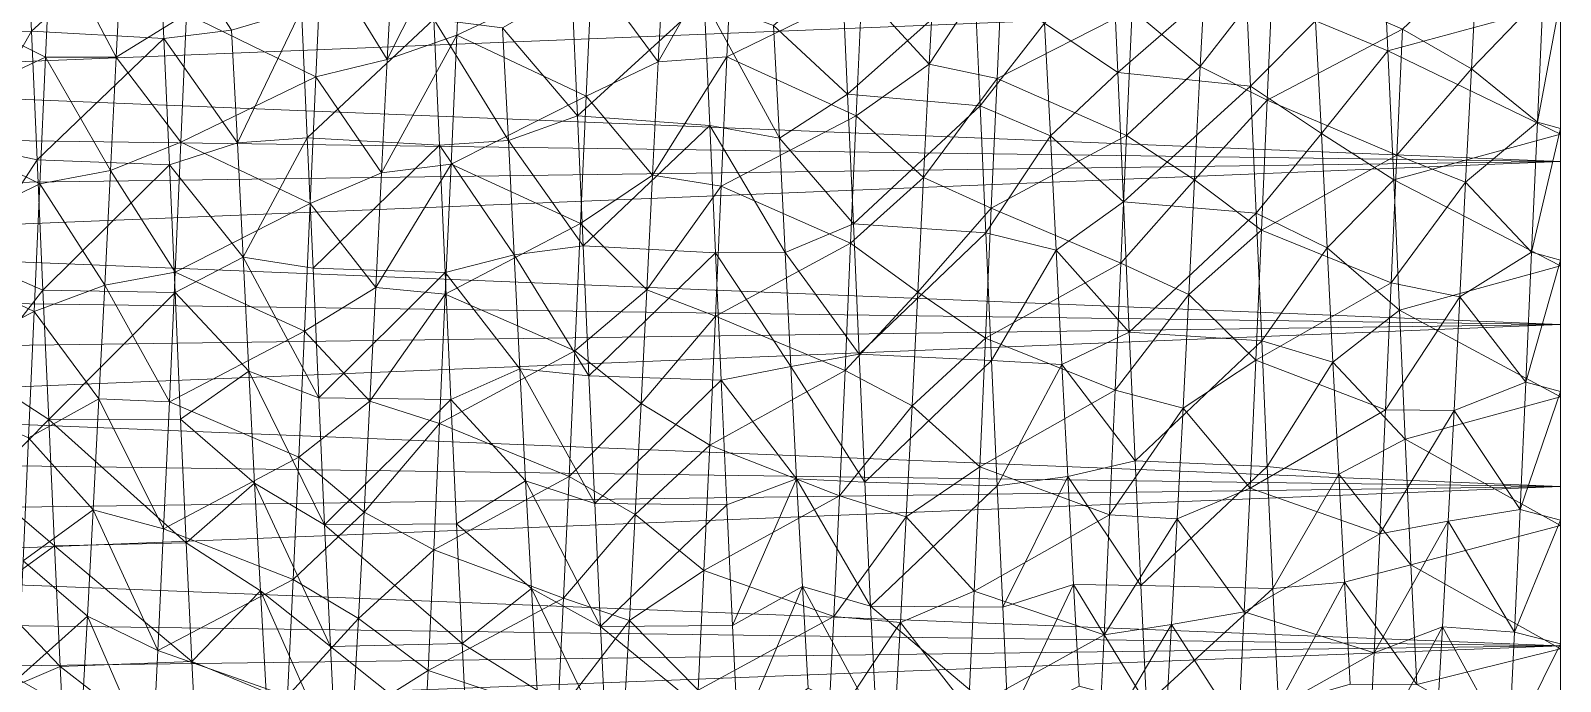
# Model space of a CAD drawing. Header units: millimetres. Extents: x -104 to 115, y -53 to 68.
# Drawn here: x 87.35 to 115.21, y -0.19 to 11.66 of the extents above; entities that cross this region are included whole.
import ezdxf

# ---------------------------------------------------------------- set-up
doc = ezdxf.new("R2010")
doc.units = ezdxf.units.MM

msp = doc.modelspace()

# ---------------------------------------------------------------- linework, layer by layer
at = {"color": 7, "lineweight": 0}
for points in [[(87.37, 11.654, -44.825), (86.08, 11.633, -42.576), (87.265, 13.931, -44.158), (87.37, 11.654, -44.825)], [(87.265, 13.931, -44.158), (89.677, 13.754, -44.222), (87.37, 11.654, -44.825), (87.265, 13.931, -44.158)], [(87.37, 11.654, -44.825), (89.677, 13.754, -44.222), (89.779, 11.518, -44.855), (87.37, 11.654, -44.825)], [(89.677, 13.754, -44.222), (91.014, 11.674, -42.565), (89.779, 11.518, -44.855), (89.677, 13.754, -44.222)], [(95.219, 13.86, -10.662), (93.954, 13.14, -12.735), (93.849, 11.135, -12.153), (95.219, 13.86, -10.662)], [(95.219, 13.86, -10.662), (93.849, 11.135, -12.153), (95.114, 11.58, -10.005), (95.219, 13.86, -10.662)], [(95.114, 11.58, -10.005), (97.57, 12.737, -10.297), (95.219, 13.86, -10.662), (95.114, 11.58, -10.005)], [(85.277, 12.362, -10.193), (87.627, 11.178, -9.922), (87.729, 13.426, -10.512), (85.277, 12.362, -10.193)], [(87.627, 11.178, -9.922), (88.915, 11.177, -12.163), (87.729, 13.426, -10.512), (87.627, 11.178, -9.922)], [(87.729, 13.426, -10.512), (88.915, 11.177, -12.163), (89.019, 13.18, -12.749), (87.729, 13.426, -10.512)], [(100.137, 13.48, -10.53), (98.888, 13.099, -12.72), (98.783, 11.093, -12.144), (100.137, 13.48, -10.53)], [(100.137, 13.48, -10.53), (98.783, 11.093, -12.144), (100.033, 11.186, -9.924), (100.137, 13.48, -10.53)], [(100.033, 11.186, -9.924), (102.49, 12.389, -10.201), (100.137, 13.48, -10.53), (100.033, 11.186, -9.924)], [(112.067, 11.298, -44.901), (110.75, 11.839, -42.522), (111.963, 13.588, -44.28), (112.067, 11.298, -44.901)], [(111.963, 13.588, -44.28), (115.207, 12.143, -44.71), (112.067, 11.298, -44.901), (111.963, 13.588, -44.28)], [(90.196, 11.972, -10.095), (89.019, 13.18, -12.749), (88.915, 11.177, -12.163), (90.196, 11.972, -10.095)], [(92.649, 13.083, -10.401), (93.849, 11.135, -12.153), (93.954, 13.14, -12.735), (92.649, 13.083, -10.401)], [(97.57, 12.737, -10.297), (98.783, 11.093, -12.144), (98.888, 13.099, -12.72), (97.57, 12.737, -10.297)], [(105.056, 13.098, -10.406), (103.822, 13.059, -12.706), (103.717, 11.052, -12.135), (105.056, 13.098, -10.406)], [(105.056, 13.098, -10.406), (103.717, 11.052, -12.135), (104.951, 10.791, -9.852), (105.056, 13.098, -10.406)], [(104.951, 10.791, -9.852), (107.41, 12.04, -10.111), (105.056, 13.098, -10.406), (104.951, 10.791, -9.852)], [(107.149, 10.903, -44.975), (105.816, 11.798, -42.533), (107.044, 13.206, -44.407), (107.149, 10.903, -44.975)], [(107.044, 13.206, -44.407), (109.46, 12.916, -44.496), (107.149, 10.903, -44.975), (107.044, 13.206, -44.407)], [(115.207, 12.23, -54.485), (60.36, 12.961, -54.355), (60.36, 10.019, -54.756), (115.207, 12.23, -54.485)], [(90.196, 11.972, -10.095), (92.547, 10.823, -9.858), (92.649, 13.083, -10.401), (90.196, 11.972, -10.095)], [(92.547, 10.823, -9.858), (93.849, 11.135, -12.153), (92.649, 13.083, -10.401), (92.547, 10.823, -9.858)], [(102.23, 10.506, -45.041), (100.882, 11.757, -42.544), (102.126, 12.822, -44.524), (102.23, 10.506, -45.041)], [(102.126, 12.822, -44.524), (104.54, 12.57, -44.597), (102.23, 10.506, -45.041), (102.126, 12.822, -44.524)], [(102.49, 12.389, -10.201), (103.717, 11.052, -12.135), (103.822, 13.059, -12.706), (102.49, 12.389, -10.201)], [(107.149, 10.903, -44.975), (109.46, 12.916, -44.496), (109.563, 10.651, -45.018), (107.149, 10.903, -44.975)], [(107.41, 12.04, -10.111), (108.651, 11.01, -12.127), (108.756, 13.019, -12.691), (107.41, 12.04, -10.111)], [(109.974, 12.713, -10.29), (108.756, 13.019, -12.691), (108.651, 11.01, -12.127), (109.974, 12.713, -10.29)], [(109.46, 12.916, -44.496), (110.75, 11.839, -42.522), (109.563, 10.651, -45.018), (109.46, 12.916, -44.496)], [(112.331, 11.688, -10.029), (113.585, 10.968, -12.118), (113.69, 12.979, -12.677), (112.331, 11.688, -10.029)], [(114.893, 12.325, -10.184), (113.69, 12.979, -12.677), (113.585, 10.968, -12.118), (114.893, 12.325, -10.184)], [(95.114, 11.58, -10.005), (97.467, 10.467, -9.8), (97.57, 12.737, -10.297), (95.114, 11.58, -10.005)], [(97.467, 10.467, -9.8), (98.783, 11.093, -12.144), (97.57, 12.737, -10.297), (97.467, 10.467, -9.8)], [(102.23, 10.506, -45.041), (104.54, 12.57, -44.597), (104.643, 10.295, -45.072), (102.23, 10.506, -45.041)], [(104.54, 12.57, -44.597), (105.816, 11.798, -42.533), (104.643, 10.295, -45.072), (104.54, 12.57, -44.597)], [(109.974, 12.713, -10.29), (108.651, 11.01, -12.127), (109.87, 10.394, -9.789), (109.974, 12.713, -10.29)], [(109.87, 10.394, -9.789), (112.331, 11.688, -10.029), (109.974, 12.713, -10.29), (109.87, 10.394, -9.789)], [(85.173, 10.033, -9.739), (87.627, 11.178, -9.922), (85.277, 12.362, -10.193), (85.173, 10.033, -9.739)], [(97.312, 10.108, -45.098), (95.948, 11.715, -42.555), (97.207, 12.435, -44.634), (97.312, 10.108, -45.098)], [(97.207, 12.435, -44.634), (99.62, 12.221, -44.69), (97.312, 10.108, -45.098), (97.207, 12.435, -44.634)], [(100.033, 11.186, -9.924), (102.387, 10.109, -9.749), (102.49, 12.389, -10.201), (100.033, 11.186, -9.924)], [(102.387, 10.109, -9.749), (103.717, 11.052, -12.135), (102.49, 12.389, -10.201), (102.387, 10.109, -9.749)], [(114.893, 12.325, -10.184), (113.585, 10.968, -12.118), (114.788, 9.995, -9.735), (114.893, 12.325, -10.184)], [(114.788, 9.995, -9.735), (115.207, 12.241, -10.162), (114.893, 12.325, -10.184), (114.788, 9.995, -9.735)], [(115.207, 12.23, -54.485), (60.36, 10.019, -54.756), (115.207, 9.278, -54.806), (115.207, 12.23, -54.485)], [(115.207, 9.278, -0.04), (60.36, 11.495, -0.251), (115.207, 12.23, -0.361), (115.207, 9.278, -0.04)], [(92.289, 12.046, -44.734), (91.119, 9.622, -42.947), (91.014, 11.674, -42.565), (92.289, 12.046, -44.734)], [(92.393, 9.709, -45.145), (91.119, 9.622, -42.947), (92.289, 12.046, -44.734), (92.393, 9.709, -45.145)], [(92.289, 12.046, -44.734), (94.699, 11.87, -44.776), (92.393, 9.709, -45.145), (92.289, 12.046, -44.734)], [(97.312, 10.108, -45.098), (99.62, 12.221, -44.69), (99.722, 9.937, -45.119), (97.312, 10.108, -45.098)], [(99.62, 12.221, -44.69), (100.882, 11.757, -42.544), (100.987, 9.707, -42.937), (99.62, 12.221, -44.69)], [(99.62, 12.221, -44.69), (100.987, 9.707, -42.937), (99.722, 9.937, -45.119), (99.62, 12.221, -44.69)], [(104.951, 10.791, -9.852), (107.308, 9.751, -9.706), (107.41, 12.04, -10.111), (104.951, 10.791, -9.852)], [(107.308, 9.751, -9.706), (108.651, 11.01, -12.127), (107.41, 12.04, -10.111), (107.308, 9.751, -9.706)], [(112.067, 11.298, -44.901), (115.207, 12.143, -44.71), (115.207, 9.78, -45.137), (112.067, 11.298, -44.901)], [(114.788, 9.995, -9.735), (115.207, 9.88, -9.721), (115.207, 12.241, -10.162), (114.788, 9.995, -9.735)], [(115.207, 12.23, -0.361), (115.207, 12.241, -10.162), (115.207, 9.88, -9.721), (115.207, 12.23, -0.361)], [(115.207, 12.23, -0.361), (115.207, 9.88, -9.721), (115.207, 9.278, -0.04), (115.207, 12.23, -0.361)], [(115.207, 9.278, -54.806), (115.207, 9.78, -45.137), (115.207, 12.23, -54.485), (115.207, 9.278, -54.806)], [(115.207, 12.23, -54.485), (115.207, 9.78, -45.137), (115.207, 12.143, -44.71), (115.207, 12.23, -54.485)], [(90.196, 11.972, -10.095), (88.915, 11.177, -12.163), (90.091, 9.633, -9.693), (90.196, 11.972, -10.095)], [(90.091, 9.633, -9.693), (92.547, 10.823, -9.858), (90.196, 11.972, -10.095), (90.091, 9.633, -9.693)], [(92.393, 9.709, -45.145), (94.699, 11.87, -44.776), (94.802, 9.578, -45.159), (92.393, 9.709, -45.145)], [(94.699, 11.87, -44.776), (95.948, 11.715, -42.555), (96.053, 9.664, -42.942), (94.699, 11.87, -44.776)], [(94.699, 11.87, -44.776), (96.053, 9.664, -42.942), (94.802, 9.578, -45.159), (94.699, 11.87, -44.776)], [(97.312, 10.108, -45.098), (96.053, 9.664, -42.942), (95.948, 11.715, -42.555), (97.312, 10.108, -45.098)], [(102.23, 10.506, -45.041), (100.987, 9.707, -42.937), (100.882, 11.757, -42.544), (102.23, 10.506, -45.041)], [(104.643, 10.295, -45.072), (105.816, 11.798, -42.533), (105.921, 9.749, -42.932), (104.643, 10.295, -45.072)], [(107.149, 10.903, -44.975), (105.921, 9.749, -42.932), (105.816, 11.798, -42.533), (107.149, 10.903, -44.975)], [(109.563, 10.651, -45.018), (110.75, 11.839, -42.522), (110.855, 9.791, -42.926), (109.563, 10.651, -45.018)], [(112.067, 11.298, -44.901), (110.855, 9.791, -42.926), (110.75, 11.839, -42.522), (112.067, 11.298, -44.901)], [(115.207, 9.278, -0.04), (60.36, 8.536, -0.01), (60.36, 11.495, -0.251), (115.207, 9.278, -0.04)], [(87.37, 11.654, -44.825), (86.185, 9.58, -42.952), (86.08, 11.633, -42.576), (87.37, 11.654, -44.825)], [(87.475, 9.309, -45.184), (86.185, 9.58, -42.952), (87.37, 11.654, -44.825), (87.475, 9.309, -45.184)], [(87.37, 11.654, -44.825), (89.779, 11.518, -44.855), (87.475, 9.309, -45.184), (87.37, 11.654, -44.825)], [(87.475, 9.309, -45.184), (89.779, 11.518, -44.855), (89.882, 9.218, -45.191), (87.475, 9.309, -45.184)], [(89.779, 11.518, -44.855), (91.014, 11.674, -42.565), (91.119, 9.622, -42.947), (89.779, 11.518, -44.855)], [(89.779, 11.518, -44.855), (91.119, 9.622, -42.947), (89.882, 9.218, -45.191), (89.779, 11.518, -44.855)], [(95.114, 11.58, -10.005), (93.849, 11.135, -12.153), (93.744, 9.071, -11.844), (95.114, 11.58, -10.005)], [(95.114, 11.58, -10.005), (93.744, 9.071, -11.844), (95.009, 9.233, -9.656), (95.114, 11.58, -10.005)], [(95.009, 9.233, -9.656), (97.467, 10.467, -9.8), (95.114, 11.58, -10.005), (95.009, 9.233, -9.656)], [(109.87, 10.394, -9.789), (112.228, 9.392, -9.67), (112.331, 11.688, -10.029), (109.87, 10.394, -9.789)], [(112.228, 9.392, -9.67), (113.585, 10.968, -12.118), (112.331, 11.688, -10.029), (112.228, 9.392, -9.67)], [(85.173, 10.033, -9.739), (87.524, 8.872, -9.631), (87.627, 11.178, -9.922), (85.173, 10.033, -9.739)], [(87.524, 8.872, -9.631), (88.81, 9.113, -11.848), (87.627, 11.178, -9.922), (87.524, 8.872, -9.631)], [(87.627, 11.178, -9.922), (88.81, 9.113, -11.848), (88.915, 11.177, -12.163), (87.627, 11.178, -9.922)], [(90.091, 9.633, -9.693), (88.915, 11.177, -12.163), (88.81, 9.113, -11.848), (90.091, 9.633, -9.693)], [(100.033, 11.186, -9.924), (98.783, 11.093, -12.144), (98.678, 9.028, -11.841), (100.033, 11.186, -9.924)], [(100.033, 11.186, -9.924), (98.678, 9.028, -11.841), (99.928, 8.832, -9.628), (100.033, 11.186, -9.924)], [(99.928, 8.832, -9.628), (102.387, 10.109, -9.749), (100.033, 11.186, -9.924), (99.928, 8.832, -9.628)], [(112.172, 8.946, -45.211), (110.855, 9.791, -42.926), (112.067, 11.298, -44.901), (112.172, 8.946, -45.211)], [(112.067, 11.298, -44.901), (115.207, 9.78, -45.137), (112.172, 8.946, -45.211), (112.067, 11.298, -44.901)], [(92.547, 10.823, -9.858), (93.744, 9.071, -11.844), (93.849, 11.135, -12.153), (92.547, 10.823, -9.858)], [(97.467, 10.467, -9.8), (98.678, 9.028, -11.841), (98.783, 11.093, -12.144), (97.467, 10.467, -9.8)], [(102.387, 10.109, -9.749), (103.612, 8.986, -11.838), (103.717, 11.052, -12.135), (102.387, 10.109, -9.749)], [(104.951, 10.791, -9.852), (103.717, 11.052, -12.135), (103.612, 8.986, -11.838), (104.951, 10.791, -9.852)], [(107.253, 8.544, -45.233), (105.921, 9.749, -42.932), (107.149, 10.903, -44.975), (107.253, 8.544, -45.233)], [(107.149, 10.903, -44.975), (109.563, 10.651, -45.018), (107.253, 8.544, -45.233), (107.149, 10.903, -44.975)], [(107.308, 9.751, -9.706), (108.546, 8.943, -11.834), (108.651, 11.01, -12.127), (107.308, 9.751, -9.706)], [(109.87, 10.394, -9.789), (108.651, 11.01, -12.127), (108.546, 8.943, -11.834), (109.87, 10.394, -9.789)], [(112.228, 9.392, -9.67), (113.48, 8.901, -11.831), (113.585, 10.968, -12.118), (112.228, 9.392, -9.67)], [(114.788, 9.995, -9.735), (113.585, 10.968, -12.118), (113.48, 8.901, -11.831), (114.788, 9.995, -9.735)], [(90.091, 9.633, -9.693), (92.444, 8.512, -9.613), (92.547, 10.823, -9.858), (90.091, 9.633, -9.693)], [(92.444, 8.512, -9.613), (93.744, 9.071, -11.844), (92.547, 10.823, -9.858), (92.444, 8.512, -9.613)], [(104.951, 10.791, -9.852), (103.612, 8.986, -11.838), (104.846, 8.43, -9.61), (104.951, 10.791, -9.852)], [(104.846, 8.43, -9.61), (107.308, 9.751, -9.706), (104.951, 10.791, -9.852), (104.846, 8.43, -9.61)], [(107.253, 8.544, -45.233), (109.563, 10.651, -45.018), (109.665, 8.338, -45.24), (107.253, 8.544, -45.233)], [(109.563, 10.651, -45.018), (110.855, 9.791, -42.926), (109.665, 8.338, -45.24), (109.563, 10.651, -45.018)], [(95.009, 9.233, -9.656), (97.365, 8.151, -9.602), (97.467, 10.467, -9.8), (95.009, 9.233, -9.656)], [(97.365, 8.151, -9.602), (98.678, 9.028, -11.841), (97.467, 10.467, -9.8), (97.365, 8.151, -9.602)], [(102.335, 8.142, -45.245), (100.987, 9.707, -42.937), (102.23, 10.506, -45.041), (102.335, 8.142, -45.245)], [(102.23, 10.506, -45.041), (104.643, 10.295, -45.072), (102.335, 8.142, -45.245), (102.23, 10.506, -45.041)], [(109.87, 10.394, -9.789), (108.546, 8.943, -11.834), (109.765, 8.028, -9.6), (109.87, 10.394, -9.789)], [(109.765, 8.028, -9.6), (112.228, 9.392, -9.67), (109.87, 10.394, -9.789), (109.765, 8.028, -9.6)], [(85.068, 7.664, -9.599), (87.524, 8.872, -9.631), (85.173, 10.033, -9.739), (85.068, 7.664, -9.599)], [(97.416, 7.74, -45.248), (96.053, 9.664, -42.942), (97.312, 10.108, -45.098), (97.416, 7.74, -45.248)], [(97.312, 10.108, -45.098), (99.722, 9.937, -45.119), (97.416, 7.74, -45.248), (97.312, 10.108, -45.098)], [(99.928, 8.832, -9.628), (102.285, 7.79, -9.598), (102.387, 10.109, -9.749), (99.928, 8.832, -9.628)], [(102.285, 7.79, -9.598), (103.612, 8.986, -11.838), (102.387, 10.109, -9.749), (102.285, 7.79, -9.598)], [(102.335, 8.142, -45.245), (104.643, 10.295, -45.072), (104.745, 7.977, -45.248), (102.335, 8.142, -45.245)], [(104.643, 10.295, -45.072), (105.921, 9.749, -42.932), (104.745, 7.977, -45.248), (104.643, 10.295, -45.072)], [(115.207, 9.278, -54.806), (60.36, 10.019, -54.756), (60.36, 7.051, -54.837), (115.207, 9.278, -54.806)], [(97.416, 7.74, -45.248), (99.722, 9.937, -45.119), (99.825, 7.616, -45.248), (97.416, 7.74, -45.248)], [(99.722, 9.937, -45.119), (100.987, 9.707, -42.937), (101.092, 7.623, -43.054), (99.722, 9.937, -45.119)], [(99.722, 9.937, -45.119), (101.092, 7.623, -43.054), (99.825, 7.616, -45.248), (99.722, 9.937, -45.119)], [(104.745, 7.977, -45.248), (105.921, 9.749, -42.932), (106.026, 7.665, -43.054), (104.745, 7.977, -45.248)], [(104.846, 8.43, -9.61), (107.205, 7.429, -9.602), (107.308, 9.751, -9.706), (104.846, 8.43, -9.61)], [(107.253, 8.544, -45.233), (106.026, 7.665, -43.054), (105.921, 9.749, -42.932), (107.253, 8.544, -45.233)], [(107.205, 7.429, -9.602), (108.546, 8.943, -11.834), (107.308, 9.751, -9.706), (107.205, 7.429, -9.602)], [(109.665, 8.338, -45.24), (110.855, 9.791, -42.926), (110.96, 7.708, -43.054), (109.665, 8.338, -45.24)], [(112.172, 8.946, -45.211), (110.96, 7.708, -43.054), (110.855, 9.791, -42.926), (112.172, 8.946, -45.211)], [(112.172, 8.946, -45.211), (115.207, 9.78, -45.137), (115.207, 7.381, -45.244), (112.172, 8.946, -45.211)], [(114.788, 9.995, -9.735), (113.48, 8.901, -11.831), (114.683, 7.626, -9.599), (114.788, 9.995, -9.735)], [(114.683, 7.626, -9.599), (115.207, 9.88, -9.721), (114.788, 9.995, -9.735), (114.683, 7.626, -9.599)], [(114.683, 7.626, -9.599), (115.207, 7.482, -9.601), (115.207, 9.88, -9.721), (114.683, 7.626, -9.599)], [(115.207, 9.278, -0.04), (115.207, 9.88, -9.721), (115.207, 7.482, -9.601), (115.207, 9.278, -0.04)], [(115.207, 9.278, -54.806), (115.207, 7.381, -45.244), (115.207, 9.78, -45.137), (115.207, 9.278, -54.806)], [(87.475, 9.309, -45.184), (86.29, 7.495, -43.052), (86.185, 9.58, -42.952), (87.475, 9.309, -45.184)], [(90.091, 9.633, -9.693), (88.81, 9.113, -11.848), (89.986, 7.262, -9.606), (90.091, 9.633, -9.693)], [(89.882, 9.218, -45.191), (91.119, 9.622, -42.947), (91.224, 7.538, -43.053), (89.882, 9.218, -45.191)], [(89.986, 7.262, -9.606), (92.444, 8.512, -9.613), (90.091, 9.633, -9.693), (89.986, 7.262, -9.606)], [(92.393, 9.709, -45.145), (91.224, 7.538, -43.053), (91.119, 9.622, -42.947), (92.393, 9.709, -45.145)], [(92.498, 7.338, -45.243), (91.224, 7.538, -43.053), (92.393, 9.709, -45.145), (92.498, 7.338, -45.243)], [(92.393, 9.709, -45.145), (94.802, 9.578, -45.159), (92.498, 7.338, -45.243), (92.393, 9.709, -45.145)], [(92.498, 7.338, -45.243), (94.802, 9.578, -45.159), (94.904, 7.255, -45.24), (92.498, 7.338, -45.243)], [(94.802, 9.578, -45.159), (96.053, 9.664, -42.942), (96.158, 7.58, -43.053), (94.802, 9.578, -45.159)], [(94.802, 9.578, -45.159), (96.158, 7.58, -43.053), (94.904, 7.255, -45.24), (94.802, 9.578, -45.159)], [(97.416, 7.74, -45.248), (96.158, 7.58, -43.053), (96.053, 9.664, -42.942), (97.416, 7.74, -45.248)], [(102.335, 8.142, -45.245), (101.092, 7.623, -43.054), (100.987, 9.707, -42.937), (102.335, 8.142, -45.245)], [(115.207, 9.278, -54.806), (60.36, 7.051, -54.837), (115.207, 6.309, -54.806), (115.207, 9.278, -54.806)], [(115.207, 6.309, -0.04), (60.36, 8.536, -0.01), (115.207, 9.278, -0.04), (115.207, 6.309, -0.04)], [(87.579, 6.936, -45.228), (86.29, 7.495, -43.052), (87.475, 9.309, -45.184), (87.579, 6.936, -45.228)], [(87.475, 9.309, -45.184), (89.882, 9.218, -45.191), (87.579, 6.936, -45.228), (87.475, 9.309, -45.184)], [(87.579, 6.936, -45.228), (89.882, 9.218, -45.191), (89.984, 6.895, -45.226), (87.579, 6.936, -45.228)], [(89.882, 9.218, -45.191), (91.224, 7.538, -43.053), (89.984, 6.895, -45.226), (89.882, 9.218, -45.191)], [(95.009, 9.233, -9.656), (93.744, 9.071, -11.844), (93.639, 6.984, -11.813), (95.009, 9.233, -9.656)], [(95.009, 9.233, -9.656), (93.639, 6.984, -11.813), (94.905, 6.861, -9.623), (95.009, 9.233, -9.656)], [(94.905, 6.861, -9.623), (97.365, 8.151, -9.602), (95.009, 9.233, -9.656), (94.905, 6.861, -9.623)], [(109.765, 8.028, -9.6), (112.126, 7.068, -9.613), (112.228, 9.392, -9.67), (109.765, 8.028, -9.6)], [(112.126, 7.068, -9.613), (113.48, 8.901, -11.831), (112.228, 9.392, -9.67), (112.126, 7.068, -9.613)], [(115.207, 9.278, -0.04), (115.207, 7.482, -9.601), (115.207, 6.309, -0.04), (115.207, 9.278, -0.04)], [(115.207, 6.309, -54.806), (115.207, 7.381, -45.244), (115.207, 9.278, -54.806), (115.207, 6.309, -54.806)], [(87.524, 8.872, -9.631), (88.705, 7.026, -11.811), (88.81, 9.113, -11.848), (87.524, 8.872, -9.631)], [(89.986, 7.262, -9.606), (88.81, 9.113, -11.848), (88.705, 7.026, -11.811), (89.986, 7.262, -9.606)], [(92.444, 8.512, -9.613), (93.639, 6.984, -11.813), (93.744, 9.071, -11.844), (92.444, 8.512, -9.613)], [(97.365, 8.151, -9.602), (98.573, 6.941, -11.815), (98.678, 9.028, -11.841), (97.365, 8.151, -9.602)], [(99.928, 8.832, -9.628), (98.678, 9.028, -11.841), (98.573, 6.941, -11.815), (99.928, 8.832, -9.628)], [(102.285, 7.79, -9.598), (103.507, 6.899, -11.818), (103.612, 8.986, -11.838), (102.285, 7.79, -9.598)], [(104.846, 8.43, -9.61), (103.612, 8.986, -11.838), (103.507, 6.899, -11.818), (104.846, 8.43, -9.61)], [(107.205, 7.429, -9.602), (108.441, 6.856, -11.82), (108.546, 8.943, -11.834), (107.205, 7.429, -9.602)], [(109.765, 8.028, -9.6), (108.546, 8.943, -11.834), (108.441, 6.856, -11.82), (109.765, 8.028, -9.6)], [(112.276, 6.573, -45.207), (110.96, 7.708, -43.054), (112.172, 8.946, -45.211), (112.276, 6.573, -45.207)], [(112.172, 8.946, -45.211), (115.207, 7.381, -45.244), (112.276, 6.573, -45.207), (112.172, 8.946, -45.211)], [(85.068, 7.664, -9.599), (87.422, 6.548, -9.642), (87.524, 8.872, -9.631), (85.068, 7.664, -9.599)], [(87.422, 6.548, -9.642), (88.705, 7.026, -11.811), (87.524, 8.872, -9.631), (87.422, 6.548, -9.642)], [(99.928, 8.832, -9.628), (98.573, 6.941, -11.815), (99.823, 6.459, -9.648), (99.928, 8.832, -9.628)], [(99.823, 6.459, -9.648), (102.285, 7.79, -9.598), (99.928, 8.832, -9.628), (99.823, 6.459, -9.648)], [(112.126, 7.068, -9.613), (113.375, 6.814, -11.823), (113.48, 8.901, -11.831), (112.126, 7.068, -9.613)], [(114.683, 7.626, -9.599), (113.48, 8.901, -11.831), (113.375, 6.814, -11.823), (114.683, 7.626, -9.599)], [(115.207, 6.309, -0.04), (60.36, 5.568, -0.09), (60.36, 8.536, -0.01), (115.207, 6.309, -0.04)], [(89.986, 7.262, -9.606), (92.342, 6.188, -9.671), (92.444, 8.512, -9.613), (89.986, 7.262, -9.606)], [(92.342, 6.188, -9.671), (93.639, 6.984, -11.813), (92.444, 8.512, -9.613), (92.342, 6.188, -9.671)], [(104.846, 8.43, -9.61), (103.507, 6.899, -11.818), (104.742, 6.059, -9.683), (104.846, 8.43, -9.61)], [(104.742, 6.059, -9.683), (107.205, 7.429, -9.602), (104.846, 8.43, -9.61), (104.742, 6.059, -9.683)], [(107.358, 6.172, -45.175), (106.026, 7.665, -43.054), (107.253, 8.544, -45.233), (107.358, 6.172, -45.175)], [(107.253, 8.544, -45.233), (109.665, 8.338, -45.24), (107.358, 6.172, -45.175), (107.253, 8.544, -45.233)], [(94.905, 6.861, -9.623), (97.262, 5.829, -9.707), (97.365, 8.151, -9.602), (94.905, 6.861, -9.623)], [(97.262, 5.829, -9.707), (98.573, 6.941, -11.815), (97.365, 8.151, -9.602), (97.262, 5.829, -9.707)], [(102.439, 5.772, -45.134), (101.092, 7.623, -43.054), (102.335, 8.142, -45.245), (102.439, 5.772, -45.134)], [(102.335, 8.142, -45.245), (104.745, 7.977, -45.248), (102.439, 5.772, -45.134), (102.335, 8.142, -45.245)], [(107.358, 6.172, -45.175), (109.665, 8.338, -45.24), (109.768, 6.015, -45.16), (107.358, 6.172, -45.175)], [(109.665, 8.338, -45.24), (110.96, 7.708, -43.054), (109.768, 6.015, -45.16), (109.665, 8.338, -45.24)], [(102.439, 5.772, -45.134), (104.745, 7.977, -45.248), (104.848, 5.656, -45.12), (102.439, 5.772, -45.134)], [(104.745, 7.977, -45.248), (106.026, 7.665, -43.054), (104.848, 5.656, -45.12), (104.745, 7.977, -45.248)], [(109.765, 8.028, -9.6), (108.441, 6.856, -11.82), (109.66, 5.659, -9.726), (109.765, 8.028, -9.6)], [(109.66, 5.659, -9.726), (112.126, 7.068, -9.613), (109.765, 8.028, -9.6), (109.66, 5.659, -9.726)], [(84.963, 5.298, -9.774), (87.422, 6.548, -9.642), (85.068, 7.664, -9.599), (84.963, 5.298, -9.774)], [(89.984, 6.895, -45.226), (91.224, 7.538, -43.053), (91.329, 5.458, -42.879), (89.984, 6.895, -45.226)], [(92.603, 4.976, -45.024), (91.329, 5.458, -42.879), (91.224, 7.538, -43.053), (92.603, 4.976, -45.024)], [(92.603, 4.976, -45.024), (91.224, 7.538, -43.053), (92.498, 7.338, -45.243), (92.603, 4.976, -45.024)], [(94.904, 7.255, -45.24), (96.158, 7.58, -43.053), (96.263, 5.5, -42.885), (94.904, 7.255, -45.24)], [(97.521, 5.373, -45.083), (96.158, 7.58, -43.053), (97.416, 7.74, -45.248), (97.521, 5.373, -45.083)], [(97.521, 5.373, -45.083), (96.263, 5.5, -42.885), (96.158, 7.58, -43.053), (97.521, 5.373, -45.083)], [(97.416, 7.74, -45.248), (99.825, 7.616, -45.248), (97.521, 5.373, -45.083), (97.416, 7.74, -45.248)], [(97.521, 5.373, -45.083), (99.825, 7.616, -45.248), (99.927, 5.298, -45.073), (97.521, 5.373, -45.083)], [(99.823, 6.459, -9.648), (102.182, 5.471, -9.75), (102.285, 7.79, -9.598), (99.823, 6.459, -9.648)], [(99.825, 7.616, -45.248), (101.092, 7.623, -43.054), (101.197, 5.542, -42.892), (99.825, 7.616, -45.248)], [(99.825, 7.616, -45.248), (101.197, 5.542, -42.892), (99.927, 5.298, -45.073), (99.825, 7.616, -45.248)], [(102.439, 5.772, -45.134), (101.197, 5.542, -42.892), (101.092, 7.623, -43.054), (102.439, 5.772, -45.134)], [(102.182, 5.471, -9.75), (103.507, 6.899, -11.818), (102.285, 7.79, -9.598), (102.182, 5.471, -9.75)], [(104.848, 5.656, -45.12), (106.026, 7.665, -43.054), (106.131, 5.584, -42.898), (104.848, 5.656, -45.12)], [(107.358, 6.172, -45.175), (106.131, 5.584, -42.898), (106.026, 7.665, -43.054), (107.358, 6.172, -45.175)], [(109.768, 6.015, -45.16), (110.96, 7.708, -43.054), (111.065, 5.626, -42.904), (109.768, 6.015, -45.16)], [(112.276, 6.573, -45.207), (111.065, 5.626, -42.904), (110.96, 7.708, -43.054), (112.276, 6.573, -45.207)], [(114.683, 7.626, -9.599), (113.375, 6.814, -11.823), (114.579, 5.261, -9.779), (114.683, 7.626, -9.599)], [(114.579, 5.261, -9.779), (115.207, 7.482, -9.601), (114.683, 7.626, -9.599), (114.579, 5.261, -9.779)], [(87.579, 6.936, -45.228), (86.395, 5.415, -42.873), (86.29, 7.495, -43.052), (87.579, 6.936, -45.228)], [(89.986, 7.262, -9.606), (88.705, 7.026, -11.811), (89.882, 4.901, -9.834), (89.986, 7.262, -9.606)], [(89.882, 4.901, -9.834), (92.342, 6.188, -9.671), (89.986, 7.262, -9.606), (89.882, 4.901, -9.834)], [(92.498, 7.338, -45.243), (94.904, 7.255, -45.24), (92.603, 4.976, -45.024), (92.498, 7.338, -45.243)], [(92.603, 4.976, -45.024), (94.904, 7.255, -45.24), (95.007, 4.942, -45.019), (92.603, 4.976, -45.024)], [(94.904, 7.255, -45.24), (96.263, 5.5, -42.885), (95.007, 4.942, -45.019), (94.904, 7.255, -45.24)], [(104.742, 6.059, -9.683), (107.103, 5.114, -9.801), (107.205, 7.429, -9.602), (104.742, 6.059, -9.683)], [(107.103, 5.114, -9.801), (108.441, 6.856, -11.82), (107.205, 7.429, -9.602), (107.103, 5.114, -9.801)], [(112.276, 6.573, -45.207), (115.207, 7.381, -45.244), (115.207, 4.99, -45.027), (112.276, 6.573, -45.207)], [(114.579, 5.261, -9.779), (115.207, 5.089, -9.804), (115.207, 7.482, -9.601), (114.579, 5.261, -9.779)], [(115.207, 6.309, -0.04), (115.207, 7.482, -9.601), (115.207, 5.089, -9.804), (115.207, 6.309, -0.04)], [(115.207, 6.309, -54.806), (115.207, 4.99, -45.027), (115.207, 7.381, -45.244), (115.207, 6.309, -54.806)], [(115.207, 6.309, -54.806), (60.36, 7.051, -54.837), (60.36, 4.091, -54.596), (115.207, 6.309, -54.806)], [(87.422, 6.548, -9.642), (88.6, 4.953, -12.052), (88.705, 7.026, -11.811), (87.422, 6.548, -9.642)], [(89.882, 4.901, -9.834), (88.705, 7.026, -11.811), (88.6, 4.953, -12.052), (89.882, 4.901, -9.834)], [(92.342, 6.188, -9.671), (93.534, 4.911, -12.06), (93.639, 6.984, -11.813), (92.342, 6.188, -9.671)], [(94.905, 6.861, -9.623), (93.639, 6.984, -11.813), (93.534, 4.911, -12.06), (94.905, 6.861, -9.623)], [(109.66, 5.659, -9.726), (112.023, 4.757, -9.859), (112.126, 7.068, -9.613), (109.66, 5.659, -9.726)], [(112.023, 4.757, -9.859), (113.375, 6.814, -11.823), (112.126, 7.068, -9.613), (112.023, 4.757, -9.859)], [(87.684, 4.579, -44.956), (86.395, 5.415, -42.873), (87.579, 6.936, -45.228), (87.684, 4.579, -44.956)], [(87.579, 6.936, -45.228), (89.984, 6.895, -45.226), (87.684, 4.579, -44.956), (87.579, 6.936, -45.228)], [(87.684, 4.579, -44.956), (89.984, 6.895, -45.226), (90.087, 4.586, -44.958), (87.684, 4.579, -44.956)], [(89.984, 6.895, -45.226), (91.329, 5.458, -42.879), (90.087, 4.586, -44.958), (89.984, 6.895, -45.226)], [(94.905, 6.861, -9.623), (93.534, 4.911, -12.06), (94.8, 4.505, -9.904), (94.905, 6.861, -9.623)], [(94.8, 4.505, -9.904), (97.262, 5.829, -9.707), (94.905, 6.861, -9.623), (94.8, 4.505, -9.904)], [(97.262, 5.829, -9.707), (98.468, 4.869, -12.068), (98.573, 6.941, -11.815), (97.262, 5.829, -9.707)], [(99.823, 6.459, -9.648), (98.573, 6.941, -11.815), (98.468, 4.869, -12.068), (99.823, 6.459, -9.648)], [(102.182, 5.471, -9.75), (103.402, 4.827, -12.076), (103.507, 6.899, -11.818), (102.182, 5.471, -9.75)], [(104.742, 6.059, -9.683), (103.507, 6.899, -11.818), (103.402, 4.827, -12.076), (104.742, 6.059, -9.683)], [(107.103, 5.114, -9.801), (108.336, 4.786, -12.084), (108.441, 6.856, -11.82), (107.103, 5.114, -9.801)], [(109.66, 5.659, -9.726), (108.441, 6.856, -11.82), (108.336, 4.786, -12.084), (109.66, 5.659, -9.726)], [(112.023, 4.757, -9.859), (113.27, 4.744, -12.092), (113.375, 6.814, -11.823), (112.023, 4.757, -9.859)], [(114.579, 5.261, -9.779), (113.375, 6.814, -11.823), (113.27, 4.744, -12.092), (114.579, 5.261, -9.779)], [(84.963, 5.298, -9.774), (87.319, 4.245, -9.955), (87.422, 6.548, -9.642), (84.963, 5.298, -9.774)], [(87.319, 4.245, -9.955), (88.6, 4.953, -12.052), (87.422, 6.548, -9.642), (87.319, 4.245, -9.955)], [(99.823, 6.459, -9.648), (98.468, 4.869, -12.068), (99.719, 4.111, -9.983), (99.823, 6.459, -9.648)], [(99.719, 4.111, -9.983), (102.182, 5.471, -9.75), (99.823, 6.459, -9.648), (99.719, 4.111, -9.983)], [(112.381, 4.222, -44.887), (111.065, 5.626, -42.904), (112.276, 6.573, -45.207), (112.381, 4.222, -44.887)], [(112.276, 6.573, -45.207), (115.207, 4.99, -45.027), (112.381, 4.222, -44.887), (112.276, 6.573, -45.207)], [(115.207, 6.309, -54.806), (60.36, 4.091, -54.596), (115.207, 3.357, -54.485), (115.207, 6.309, -54.806)], [(115.207, 3.357, -0.361), (60.36, 5.568, -0.09), (115.207, 6.309, -0.04), (115.207, 3.357, -0.361)], [(89.882, 4.901, -9.834), (92.239, 3.892, -10.03), (92.342, 6.188, -9.671), (89.882, 4.901, -9.834)], [(92.239, 3.892, -10.03), (93.534, 4.911, -12.06), (92.342, 6.188, -9.671), (92.239, 3.892, -10.03)], [(107.463, 3.829, -44.802), (106.131, 5.584, -42.898), (107.358, 6.172, -45.175), (107.463, 3.829, -44.802)], [(107.358, 6.172, -45.175), (109.768, 6.015, -45.16), (107.463, 3.829, -44.802), (107.358, 6.172, -45.175)], [(115.207, 6.309, -0.04), (115.207, 5.089, -9.804), (115.207, 3.357, -0.361), (115.207, 6.309, -0.04)], [(115.207, 3.357, -54.485), (115.207, 4.99, -45.027), (115.207, 6.309, -54.806), (115.207, 3.357, -54.485)], [(104.742, 6.059, -9.683), (103.402, 4.827, -12.076), (104.637, 3.718, -10.07), (104.742, 6.059, -9.683)], [(104.637, 3.718, -10.07), (107.103, 5.114, -9.801), (104.742, 6.059, -9.683), (104.637, 3.718, -10.07)], [(107.463, 3.829, -44.802), (109.768, 6.015, -45.16), (109.87, 3.723, -44.777), (107.463, 3.829, -44.802)], [(109.768, 6.015, -45.16), (111.065, 5.626, -42.904), (109.87, 3.723, -44.777), (109.768, 6.015, -45.16)], [(94.8, 4.505, -9.904), (97.16, 3.541, -10.113), (97.262, 5.829, -9.707), (94.8, 4.505, -9.904)], [(97.16, 3.541, -10.113), (98.468, 4.869, -12.068), (97.262, 5.829, -9.707), (97.16, 3.541, -10.113)], [(102.544, 3.438, -44.708), (101.197, 5.542, -42.892), (102.439, 5.772, -45.134), (102.544, 3.438, -44.708)], [(102.439, 5.772, -45.134), (104.848, 5.656, -45.12), (102.544, 3.438, -44.708), (102.439, 5.772, -45.134)], [(102.544, 3.438, -44.708), (104.848, 5.656, -45.12), (104.95, 3.372, -44.691), (102.544, 3.438, -44.708)], [(104.848, 5.656, -45.12), (106.131, 5.584, -42.898), (104.95, 3.372, -44.691), (104.848, 5.656, -45.12)], [(104.95, 3.372, -44.691), (106.131, 5.584, -42.898), (106.236, 3.542, -42.465), (104.95, 3.372, -44.691)], [(107.463, 3.829, -44.802), (106.236, 3.542, -42.465), (106.131, 5.584, -42.898), (107.463, 3.829, -44.802)], [(109.66, 5.659, -9.726), (108.336, 4.786, -12.084), (109.556, 3.328, -10.167), (109.66, 5.659, -9.726)], [(109.556, 3.328, -10.167), (112.023, 4.757, -9.859), (109.66, 5.659, -9.726), (109.556, 3.328, -10.167)], [(109.87, 3.723, -44.777), (111.065, 5.626, -42.904), (111.17, 3.583, -42.477), (109.87, 3.723, -44.777)], [(112.381, 4.222, -44.887), (111.17, 3.583, -42.477), (111.065, 5.626, -42.904), (112.381, 4.222, -44.887)], [(115.207, 3.357, -0.361), (60.36, 2.626, -0.491), (60.36, 5.568, -0.09), (115.207, 3.357, -0.361)], [(87.684, 4.579, -44.956), (86.5, 3.378, -42.418), (86.395, 5.415, -42.873), (87.684, 4.579, -44.956)], [(90.087, 4.586, -44.958), (91.329, 5.458, -42.879), (91.434, 3.419, -42.43), (90.087, 4.586, -44.958)], [(92.707, 2.663, -44.494), (91.434, 3.419, -42.43), (91.329, 5.458, -42.879), (92.707, 2.663, -44.494)], [(92.707, 2.663, -44.494), (91.329, 5.458, -42.879), (92.603, 4.976, -45.024), (92.707, 2.663, -44.494)], [(95.007, 4.942, -45.019), (96.263, 5.5, -42.885), (96.368, 3.46, -42.442), (95.007, 4.942, -45.019)], [(97.626, 3.049, -44.606), (96.368, 3.46, -42.442), (96.263, 5.5, -42.885), (97.626, 3.049, -44.606)], [(97.626, 3.049, -44.606), (96.263, 5.5, -42.885), (97.521, 5.373, -45.083), (97.626, 3.049, -44.606)], [(97.521, 5.373, -45.083), (99.927, 5.298, -45.073), (97.626, 3.049, -44.606), (97.521, 5.373, -45.083)], [(97.626, 3.049, -44.606), (99.927, 5.298, -45.073), (100.03, 3.023, -44.598), (97.626, 3.049, -44.606)], [(99.719, 4.111, -9.983), (102.08, 3.191, -10.202), (102.182, 5.471, -9.75), (99.719, 4.111, -9.983)], [(99.927, 5.298, -45.073), (101.197, 5.542, -42.892), (101.302, 3.501, -42.454), (99.927, 5.298, -45.073)], [(99.927, 5.298, -45.073), (101.302, 3.501, -42.454), (100.03, 3.023, -44.598), (99.927, 5.298, -45.073)], [(102.544, 3.438, -44.708), (101.302, 3.501, -42.454), (101.197, 5.542, -42.892), (102.544, 3.438, -44.708)], [(102.08, 3.191, -10.202), (103.402, 4.827, -12.076), (102.182, 5.471, -9.75), (102.08, 3.191, -10.202)], [(104.637, 3.718, -10.07), (107, 2.844, -10.299), (107.103, 5.114, -9.801), (104.637, 3.718, -10.07)], [(107, 2.844, -10.299), (108.336, 4.786, -12.084), (107.103, 5.114, -9.801), (107, 2.844, -10.299)], [(114.579, 5.261, -9.779), (113.27, 4.744, -12.092), (114.474, 2.94, -10.272), (114.579, 5.261, -9.779)], [(114.474, 2.94, -10.272), (115.207, 5.089, -9.804), (114.579, 5.261, -9.779), (114.474, 2.94, -10.272)], [(114.474, 2.94, -10.272), (115.207, 2.745, -10.328), (115.207, 5.089, -9.804), (114.474, 2.94, -10.272)], [(115.207, 3.357, -0.361), (115.207, 5.089, -9.804), (115.207, 0.457, -1), (115.207, 3.357, -0.361)], [(115.207, 0.457, -1), (115.207, 5.089, -9.804), (115.207, 2.745, -10.328), (115.207, 0.457, -1)], [(87.319, 4.245, -9.955), (88.495, 2.931, -12.568), (88.6, 4.953, -12.052), (87.319, 4.245, -9.955)], [(89.777, 2.59, -10.374), (88.6, 4.953, -12.052), (88.495, 2.931, -12.568), (89.777, 2.59, -10.374)], [(89.882, 4.901, -9.834), (88.6, 4.953, -12.052), (89.777, 2.59, -10.374), (89.882, 4.901, -9.834)], [(89.777, 2.59, -10.374), (92.239, 3.892, -10.03), (89.882, 4.901, -9.834), (89.777, 2.59, -10.374)], [(92.239, 3.892, -10.03), (93.429, 2.89, -12.581), (93.534, 4.911, -12.06), (92.239, 3.892, -10.03)], [(92.603, 4.976, -45.024), (95.007, 4.942, -45.019), (92.707, 2.663, -44.494), (92.603, 4.976, -45.024)], [(92.707, 2.663, -44.494), (95.007, 4.942, -45.019), (95.11, 2.677, -44.498), (92.707, 2.663, -44.494)], [(94.8, 4.505, -9.904), (93.534, 4.911, -12.06), (93.429, 2.89, -12.581), (94.8, 4.505, -9.904)], [(95.007, 4.942, -45.019), (96.368, 3.46, -42.442), (95.11, 2.677, -44.498), (95.007, 4.942, -45.019)], [(97.16, 3.541, -10.113), (98.363, 2.85, -12.594), (98.468, 4.869, -12.068), (97.16, 3.541, -10.113)], [(99.719, 4.111, -9.983), (98.468, 4.869, -12.068), (98.363, 2.85, -12.594), (99.719, 4.111, -9.983)], [(102.08, 3.191, -10.202), (103.297, 2.809, -12.608), (103.402, 4.827, -12.076), (102.08, 3.191, -10.202)], [(104.637, 3.718, -10.07), (103.402, 4.827, -12.076), (103.297, 2.809, -12.608), (104.637, 3.718, -10.07)], [(107, 2.844, -10.299), (108.231, 2.769, -12.622), (108.336, 4.786, -12.084), (107, 2.844, -10.299)], [(109.556, 3.328, -10.167), (108.336, 4.786, -12.084), (108.231, 2.769, -12.622), (109.556, 3.328, -10.167)], [(109.556, 3.328, -10.167), (111.92, 2.498, -10.403), (112.023, 4.757, -9.859), (109.556, 3.328, -10.167)], [(111.92, 2.498, -10.403), (113.27, 4.744, -12.092), (112.023, 4.757, -9.859), (111.92, 2.498, -10.403)], [(111.92, 2.498, -10.403), (113.165, 2.728, -12.635), (113.27, 4.744, -12.092), (111.92, 2.498, -10.403)], [(112.381, 4.222, -44.887), (115.207, 4.99, -45.027), (115.207, 2.649, -44.49), (112.381, 4.222, -44.887)], [(114.474, 2.94, -10.272), (113.27, 4.744, -12.092), (113.165, 2.728, -12.635), (114.474, 2.94, -10.272)], [(115.207, 0.457, -53.847), (115.207, 2.649, -44.49), (115.207, 4.99, -45.027), (115.207, 0.457, -53.847)], [(115.207, 0.457, -53.847), (115.207, 4.99, -45.027), (115.207, 3.357, -54.485), (115.207, 0.457, -53.847)], [(87.789, 2.279, -44.374), (86.5, 3.378, -42.418), (87.684, 4.579, -44.956), (87.789, 2.279, -44.374)], [(87.684, 4.579, -44.956), (90.087, 4.586, -44.958), (90.189, 2.332, -44.391), (87.684, 4.579, -44.956)], [(87.684, 4.579, -44.956), (90.189, 2.332, -44.391), (87.789, 2.279, -44.374), (87.684, 4.579, -44.956)], [(90.087, 4.586, -44.958), (91.434, 3.419, -42.43), (90.189, 2.332, -44.391), (90.087, 4.586, -44.958)], [(94.8, 4.505, -9.904), (93.429, 2.89, -12.581), (94.696, 2.207, -10.496), (94.8, 4.505, -9.904)], [(94.696, 2.207, -10.496), (97.16, 3.541, -10.113), (94.8, 4.505, -9.904), (94.696, 2.207, -10.496)], [(87.217, 2.003, -10.565), (88.495, 2.931, -12.568), (87.319, 4.245, -9.955), (87.217, 2.003, -10.565)], [(112.486, 1.934, -44.258), (111.17, 3.583, -42.477), (112.381, 4.222, -44.887), (112.486, 1.934, -44.258)], [(112.381, 4.222, -44.887), (115.207, 2.649, -44.49), (112.486, 1.934, -44.258), (112.381, 4.222, -44.887)], [(115.207, 3.357, -54.485), (60.36, 4.091, -54.596), (60.36, 1.175, -54.036), (115.207, 3.357, -54.485)], [(99.719, 4.111, -9.983), (98.363, 2.85, -12.594), (99.614, 1.827, -10.626), (99.719, 4.111, -9.983)], [(99.614, 1.827, -10.626), (102.08, 3.191, -10.202), (99.719, 4.111, -9.983), (99.614, 1.827, -10.626)], [(89.777, 2.59, -10.374), (92.137, 1.663, -10.686), (92.239, 3.892, -10.03), (89.777, 2.59, -10.374)], [(92.137, 1.663, -10.686), (93.429, 2.89, -12.581), (92.239, 3.892, -10.03), (92.137, 1.663, -10.686)], [(104.637, 3.718, -10.07), (103.297, 2.809, -12.608), (104.532, 1.45, -10.765), (104.637, 3.718, -10.07)], [(104.532, 1.45, -10.765), (107, 2.844, -10.299), (104.637, 3.718, -10.07), (104.532, 1.45, -10.765)], [(107.567, 1.556, -44.122), (106.236, 3.542, -42.465), (107.463, 3.829, -44.802), (107.567, 1.556, -44.122)], [(107.463, 3.829, -44.802), (109.87, 3.723, -44.777), (107.567, 1.556, -44.122), (107.463, 3.829, -44.802)], [(107.567, 1.556, -44.122), (109.87, 3.723, -44.777), (109.973, 1.499, -44.1), (107.567, 1.556, -44.122)], [(109.87, 3.723, -44.777), (111.17, 3.583, -42.477), (109.973, 1.499, -44.1), (109.87, 3.723, -44.777)], [(115.207, 3.357, -54.485), (60.36, 1.175, -54.036), (115.207, 0.457, -53.847), (115.207, 3.357, -54.485)], [(115.207, 0.457, -1), (60.36, 2.626, -0.491), (115.207, 3.357, -0.361), (115.207, 0.457, -1)], [(87.789, 2.279, -44.374), (86.605, 1.42, -41.696), (86.5, 3.378, -42.418), (87.789, 2.279, -44.374)], [(90.189, 2.332, -44.391), (91.434, 3.419, -42.43), (91.539, 1.459, -41.714), (90.189, 2.332, -44.391)], [(92.812, 0.441, -43.662), (91.539, 1.459, -41.714), (91.434, 3.419, -42.43), (92.812, 0.441, -43.662)], [(92.812, 0.441, -43.662), (91.434, 3.419, -42.43), (92.707, 2.663, -44.494), (92.812, 0.441, -43.662)], [(94.696, 2.207, -10.496), (97.057, 1.325, -10.813), (97.16, 3.541, -10.113), (94.696, 2.207, -10.496)], [(95.11, 2.677, -44.498), (96.368, 3.46, -42.442), (96.473, 1.498, -41.731), (95.11, 2.677, -44.498)], [(97.73, 0.809, -43.823), (96.473, 1.498, -41.731), (96.368, 3.46, -42.442), (97.73, 0.809, -43.823)], [(97.73, 0.809, -43.823), (96.368, 3.46, -42.442), (97.626, 3.049, -44.606), (97.73, 0.809, -43.823)], [(97.057, 1.325, -10.813), (98.363, 2.85, -12.594), (97.16, 3.541, -10.113), (97.057, 1.325, -10.813)], [(100.03, 3.023, -44.598), (101.302, 3.501, -42.454), (100.132, 0.829, -43.832), (100.03, 3.023, -44.598)], [(100.132, 0.829, -43.832), (101.302, 3.501, -42.454), (101.407, 1.537, -41.748), (100.132, 0.829, -43.832)], [(102.649, 1.181, -43.977), (101.407, 1.537, -41.748), (101.302, 3.501, -42.454), (102.649, 1.181, -43.977)], [(102.649, 1.181, -43.977), (101.302, 3.501, -42.454), (102.544, 3.438, -44.708), (102.649, 1.181, -43.977)], [(102.544, 3.438, -44.708), (104.95, 3.372, -44.691), (102.649, 1.181, -43.977), (102.544, 3.438, -44.708)], [(102.649, 1.181, -43.977), (104.95, 3.372, -44.691), (105.053, 1.163, -43.969), (102.649, 1.181, -43.977)], [(104.95, 3.372, -44.691), (106.236, 3.542, -42.465), (105.053, 1.163, -43.969), (104.95, 3.372, -44.691)], [(105.053, 1.163, -43.969), (106.236, 3.542, -42.465), (106.341, 1.576, -41.765), (105.053, 1.163, -43.969)], [(107.567, 1.556, -44.122), (106.341, 1.576, -41.765), (106.236, 3.542, -42.465), (107.567, 1.556, -44.122)], [(109.973, 1.499, -44.1), (111.17, 3.583, -42.477), (111.275, 1.615, -41.782), (109.973, 1.499, -44.1)], [(112.486, 1.934, -44.258), (111.275, 1.615, -41.782), (111.17, 3.583, -42.477), (112.486, 1.934, -44.258)], [(99.614, 1.827, -10.626), (101.977, 0.99, -10.948), (102.08, 3.191, -10.202), (99.614, 1.827, -10.626)], [(101.977, 0.99, -10.948), (103.297, 2.809, -12.608), (102.08, 3.191, -10.202), (101.977, 0.99, -10.948)], [(109.556, 3.328, -10.167), (108.231, 2.769, -12.622), (109.451, 1.075, -10.913), (109.556, 3.328, -10.167)], [(109.451, 1.075, -10.913), (111.92, 2.498, -10.403), (109.556, 3.328, -10.167), (109.451, 1.075, -10.913)], [(87.217, 2.003, -10.565), (88.39, 0.995, -13.348), (88.495, 2.931, -12.568), (87.217, 2.003, -10.565)], [(89.672, 0.372, -11.216), (88.495, 2.931, -12.568), (88.39, 0.995, -13.348), (89.672, 0.372, -11.216)], [(89.777, 2.59, -10.374), (88.495, 2.931, -12.568), (89.672, 0.372, -11.216), (89.777, 2.59, -10.374)], [(92.137, 1.663, -10.686), (93.324, 0.956, -13.367), (93.429, 2.89, -12.581), (92.137, 1.663, -10.686)], [(94.696, 2.207, -10.496), (93.429, 2.89, -12.581), (93.324, 0.956, -13.367), (94.696, 2.207, -10.496)], [(97.057, 1.325, -10.813), (98.258, 0.918, -13.385), (98.363, 2.85, -12.594), (97.057, 1.325, -10.813)], [(97.626, 3.049, -44.606), (100.03, 3.023, -44.598), (97.73, 0.809, -43.823), (97.626, 3.049, -44.606)], [(97.73, 0.809, -43.823), (100.03, 3.023, -44.598), (100.132, 0.829, -43.832), (97.73, 0.809, -43.823)], [(99.614, 1.827, -10.626), (98.363, 2.85, -12.594), (98.258, 0.918, -13.385), (99.614, 1.827, -10.626)], [(101.977, 0.99, -10.948), (103.192, 0.88, -13.404), (103.297, 2.809, -12.608), (101.977, 0.99, -10.948)], [(104.532, 1.45, -10.765), (103.297, 2.809, -12.608), (103.192, 0.88, -13.404), (104.532, 1.45, -10.765)], [(104.532, 1.45, -10.765), (106.898, 0.658, -11.089), (107, 2.844, -10.299), (104.532, 1.45, -10.765)], [(106.898, 0.658, -11.089), (108.231, 2.769, -12.622), (107, 2.844, -10.299), (106.898, 0.658, -11.089)], [(114.474, 2.94, -10.272), (113.165, 2.728, -12.635), (114.369, 0.705, -11.068), (114.474, 2.94, -10.272)], [(114.369, 0.705, -11.068), (115.207, 2.745, -10.328), (114.474, 2.94, -10.272), (114.369, 0.705, -11.068)], [(115.207, 0.457, -1), (60.36, -0.256, -1.208), (60.36, 2.626, -0.491), (115.207, 0.457, -1)], [(89.672, 0.372, -11.216), (92.137, 1.663, -10.686), (89.777, 2.59, -10.374), (89.672, 0.372, -11.216)], [(92.707, 2.663, -44.494), (95.11, 2.677, -44.498), (95.212, 0.498, -43.687), (92.707, 2.663, -44.494)], [(92.707, 2.663, -44.494), (95.212, 0.498, -43.687), (92.812, 0.441, -43.662), (92.707, 2.663, -44.494)], [(95.11, 2.677, -44.498), (96.473, 1.498, -41.731), (95.212, 0.498, -43.687), (95.11, 2.677, -44.498)], [(106.898, 0.658, -11.089), (108.126, 0.842, -13.423), (108.231, 2.769, -12.622), (106.898, 0.658, -11.089)], [(109.451, 1.075, -10.913), (108.231, 2.769, -12.622), (108.126, 0.842, -13.423), (109.451, 1.075, -10.913)], [(111.818, 0.328, -11.237), (113.06, 0.803, -13.442), (113.165, 2.728, -12.635), (111.818, 0.328, -11.237)], [(111.818, 0.328, -11.237), (113.165, 2.728, -12.635), (111.92, 2.498, -10.403), (111.818, 0.328, -11.237)], [(112.486, 1.934, -44.258), (115.207, 2.649, -44.49), (115.207, 0.401, -43.644), (112.486, 1.934, -44.258)], [(114.369, 0.705, -11.068), (113.165, 2.728, -12.635), (113.06, 0.803, -13.442), (114.369, 0.705, -11.068)], [(114.369, 0.705, -11.068), (115.207, 0.493, -11.162), (115.207, 2.745, -10.328), (114.369, 0.705, -11.068)], [(115.207, 0.457, -1), (115.207, 2.745, -10.328), (115.207, -2.357, -1.948), (115.207, 0.457, -1)], [(115.207, -2.357, -1.948), (115.207, 2.745, -10.328), (115.207, 0.493, -11.162), (115.207, -2.357, -1.948)], [(115.207, -2.357, -52.899), (115.207, 0.401, -43.644), (115.207, 2.649, -44.49), (115.207, -2.357, -52.899)], [(115.207, -2.357, -52.899), (115.207, 2.649, -44.49), (115.207, 0.457, -53.847), (115.207, -2.357, -52.899)], [(87.893, 0.077, -43.492), (86.605, 1.42, -41.696), (87.789, 2.279, -44.374), (87.893, 0.077, -43.492)], [(87.789, 2.279, -44.374), (90.189, 2.332, -44.391), (90.292, 0.171, -43.536), (87.789, 2.279, -44.374)], [(87.789, 2.279, -44.374), (90.292, 0.171, -43.536), (87.893, 0.077, -43.492), (87.789, 2.279, -44.374)], [(90.189, 2.332, -44.391), (91.539, 1.459, -41.714), (90.292, 0.171, -43.536), (90.189, 2.332, -44.391)], [(109.451, 1.075, -10.913), (111.818, 0.328, -11.237), (111.92, 2.498, -10.403), (109.451, 1.075, -10.913)], [(87.114, -0.142, -11.462), (88.39, 0.995, -13.348), (87.217, 2.003, -10.565), (87.114, -0.142, -11.462)], [(94.696, 2.207, -10.496), (93.324, 0.956, -13.367), (94.591, 0.009, -11.388), (94.696, 2.207, -10.496)], [(94.591, 0.009, -11.388), (97.057, 1.325, -10.813), (94.696, 2.207, -10.496), (94.591, 0.009, -11.388)], [(99.614, 1.827, -10.626), (98.258, 0.918, -13.385), (99.509, -0.351, -11.568), (99.614, 1.827, -10.626)], [(99.509, -0.351, -11.568), (101.977, 0.99, -10.948), (99.614, 1.827, -10.626), (99.509, -0.351, -11.568)], [(112.59, -0.25, -43.331), (111.275, 1.615, -41.782), (112.486, 1.934, -44.258), (112.59, -0.25, -43.331)], [(112.486, 1.934, -44.258), (115.207, 0.401, -43.644), (112.59, -0.25, -43.331), (112.486, 1.934, -44.258)], [(87.893, 0.077, -43.492), (86.71, -0.425, -40.72), (86.605, 1.42, -41.696), (87.893, 0.077, -43.492)], [(89.672, 0.372, -11.216), (92.034, -0.463, -11.626), (92.137, 1.663, -10.686), (89.672, 0.372, -11.216)], [(90.292, 0.171, -43.536), (91.539, 1.459, -41.714), (91.644, -0.389, -40.742), (90.292, 0.171, -43.536)], [(92.916, -1.65, -42.541), (91.644, -0.389, -40.742), (91.539, 1.459, -41.714), (92.916, -1.65, -42.541)], [(92.916, -1.65, -42.541), (91.539, 1.459, -41.714), (92.812, 0.441, -43.662), (92.916, -1.65, -42.541)], [(92.034, -0.463, -11.626), (93.324, 0.956, -13.367), (92.137, 1.663, -10.686), (92.034, -0.463, -11.626)], [(95.212, 0.498, -43.687), (96.473, 1.498, -41.731), (96.578, -0.352, -40.765), (95.212, 0.498, -43.687)], [(97.835, -1.307, -42.75), (96.578, -0.352, -40.765), (96.473, 1.498, -41.731), (97.835, -1.307, -42.75)], [(97.835, -1.307, -42.75), (96.473, 1.498, -41.731), (97.73, 0.809, -43.823), (97.835, -1.307, -42.75)], [(100.132, 0.829, -43.832), (101.407, 1.537, -41.748), (100.235, -1.246, -42.786), (100.132, 0.829, -43.832)], [(100.235, -1.246, -42.786), (101.407, 1.537, -41.748), (101.512, -0.316, -40.787), (100.235, -1.246, -42.786)], [(102.753, -0.959, -42.952), (101.512, -0.316, -40.787), (101.407, 1.537, -41.748), (102.753, -0.959, -42.952)], [(102.753, -0.959, -42.952), (101.407, 1.537, -41.748), (102.649, 1.181, -43.977), (102.753, -0.959, -42.952)], [(104.532, 1.45, -10.765), (103.192, 0.88, -13.404), (104.428, -0.707, -11.755), (104.532, 1.45, -10.765)], [(104.428, -0.707, -11.755), (106.898, 0.658, -11.089), (104.532, 1.45, -10.765), (104.428, -0.707, -11.755)], [(105.053, 1.163, -43.969), (106.341, 1.576, -41.765), (105.155, -0.933, -42.966), (105.053, 1.163, -43.969)], [(105.155, -0.933, -42.966), (106.341, 1.576, -41.765), (106.446, -0.279, -40.809), (105.155, -0.933, -42.966)], [(107.672, -0.606, -43.145), (106.446, -0.279, -40.809), (106.341, 1.576, -41.765), (107.672, -0.606, -43.145)], [(107.672, -0.606, -43.145), (106.341, 1.576, -41.765), (107.567, 1.556, -44.122), (107.672, -0.606, -43.145)], [(107.567, 1.556, -44.122), (109.973, 1.499, -44.1), (107.672, -0.606, -43.145), (107.567, 1.556, -44.122)], [(107.672, -0.606, -43.145), (109.973, 1.499, -44.1), (110.075, -0.617, -43.14), (107.672, -0.606, -43.145)], [(109.973, 1.499, -44.1), (111.275, 1.615, -41.782), (110.075, -0.617, -43.14), (109.973, 1.499, -44.1)], [(110.075, -0.617, -43.14), (111.275, 1.615, -41.782), (111.38, -0.243, -40.831), (110.075, -0.617, -43.14)], [(112.59, -0.25, -43.331), (111.38, -0.243, -40.831), (111.275, 1.615, -41.782), (112.59, -0.25, -43.331)], [(115.207, 0.457, -53.847), (60.36, 1.175, -54.036), (60.36, -1.663, -53.164), (115.207, 0.457, -53.847)], [(94.591, 0.009, -11.388), (96.955, -0.781, -11.796), (97.057, 1.325, -10.813), (94.591, 0.009, -11.388)], [(96.955, -0.781, -11.796), (98.258, 0.918, -13.385), (97.057, 1.325, -10.813), (96.955, -0.781, -11.796)], [(102.649, 1.181, -43.977), (105.053, 1.163, -43.969), (105.155, -0.933, -42.966), (102.649, 1.181, -43.977)], [(102.649, 1.181, -43.977), (105.155, -0.933, -42.966), (102.753, -0.959, -42.952), (102.649, 1.181, -43.977)], [(87.114, -0.142, -11.462), (88.285, -0.82, -14.379), (88.39, 0.995, -13.348), (87.114, -0.142, -11.462)], [(89.568, -1.715, -12.346), (88.39, 0.995, -13.348), (88.285, -0.82, -14.379), (89.568, -1.715, -12.346)], [(89.672, 0.372, -11.216), (88.39, 0.995, -13.348), (89.568, -1.715, -12.346), (89.672, 0.372, -11.216)], [(92.034, -0.463, -11.626), (93.219, -0.855, -14.403), (93.324, 0.956, -13.367), (92.034, -0.463, -11.626)], [(94.591, 0.009, -11.388), (93.324, 0.956, -13.367), (93.219, -0.855, -14.403), (94.591, 0.009, -11.388)], [(96.955, -0.781, -11.796), (98.153, -0.891, -14.426), (98.258, 0.918, -13.385), (96.955, -0.781, -11.796)], [(99.509, -0.351, -11.568), (98.258, 0.918, -13.385), (98.153, -0.891, -14.426), (99.509, -0.351, -11.568)], [(99.509, -0.351, -11.568), (101.875, -1.096, -11.973), (101.977, 0.99, -10.948), (99.509, -0.351, -11.568)], [(101.875, -1.096, -11.973), (103.192, 0.88, -13.404), (101.977, 0.99, -10.948), (101.875, -1.096, -11.973)], [(101.875, -1.096, -11.973), (103.087, -0.926, -14.45), (103.192, 0.88, -13.404), (101.875, -1.096, -11.973)], [(104.428, -0.707, -11.755), (103.192, 0.88, -13.404), (103.087, -0.926, -14.45), (104.428, -0.707, -11.755)], [(106.795, -1.407, -12.156), (108.021, -0.962, -14.474), (108.126, 0.842, -13.423), (106.795, -1.407, -12.156)], [(106.795, -1.407, -12.156), (108.126, 0.842, -13.423), (106.898, 0.658, -11.089), (106.795, -1.407, -12.156)], [(109.346, -1.058, -11.951), (108.126, 0.842, -13.423), (108.021, -0.962, -14.474), (109.346, -1.058, -11.951)], [(109.451, 1.075, -10.913), (108.126, 0.842, -13.423), (109.346, -1.058, -11.951), (109.451, 1.075, -10.913)], [(109.346, -1.058, -11.951), (111.818, 0.328, -11.237), (109.451, 1.075, -10.913), (109.346, -1.058, -11.951)], [(97.73, 0.809, -43.823), (100.132, 0.829, -43.832), (100.235, -1.246, -42.786), (97.73, 0.809, -43.823)], [(97.73, 0.809, -43.823), (100.235, -1.246, -42.786), (97.835, -1.307, -42.75), (97.73, 0.809, -43.823)], [(104.428, -0.707, -11.755), (106.795, -1.407, -12.156), (106.898, 0.658, -11.089), (104.428, -0.707, -11.755)], [(111.715, -1.714, -12.345), (112.955, -0.997, -14.498), (113.06, 0.803, -13.442), (111.715, -1.714, -12.345)], [(111.715, -1.714, -12.345), (113.06, 0.803, -13.442), (111.818, 0.328, -11.237), (111.715, -1.714, -12.345)], [(114.265, -1.405, -12.155), (113.06, 0.803, -13.442), (112.955, -0.997, -14.498), (114.265, -1.405, -12.155)], [(114.369, 0.705, -11.068), (113.06, 0.803, -13.442), (114.265, -1.405, -12.155), (114.369, 0.705, -11.068)], [(114.265, -1.405, -12.155), (115.207, 0.493, -11.162), (114.369, 0.705, -11.068), (114.265, -1.405, -12.155)], [(115.207, 0.457, -53.847), (60.36, -1.663, -53.164), (115.207, -2.357, -52.899), (115.207, 0.457, -53.847)], [(115.207, -2.357, -1.948), (60.36, -0.256, -1.208), (115.207, 0.457, -1), (115.207, -2.357, -1.948)], [(89.568, -1.715, -12.346), (92.034, -0.463, -11.626), (89.672, 0.372, -11.216), (89.568, -1.715, -12.346)], [(92.812, 0.441, -43.662), (95.212, 0.498, -43.687), (95.315, -1.556, -42.6), (92.812, 0.441, -43.662)], [(92.812, 0.441, -43.662), (95.315, -1.556, -42.6), (92.916, -1.65, -42.541), (92.812, 0.441, -43.662)], [(95.212, 0.498, -43.687), (96.578, -0.352, -40.765), (95.315, -1.556, -42.6), (95.212, 0.498, -43.687)], [(109.346, -1.058, -11.951), (111.715, -1.714, -12.345), (111.818, 0.328, -11.237), (109.346, -1.058, -11.951)], [(112.59, -0.25, -43.331), (115.207, 0.401, -43.644), (115.207, -1.712, -42.503), (112.59, -0.25, -43.331)], [(114.265, -1.405, -12.155), (115.207, -1.626, -12.29), (115.207, 0.493, -11.162), (114.265, -1.405, -12.155)], [(115.207, -2.357, -1.948), (115.207, 0.493, -11.162), (115.207, -5.052, -3.194), (115.207, -2.357, -1.948)], [(115.207, -5.052, -3.194), (115.207, 0.493, -11.162), (115.207, -1.626, -12.29), (115.207, -5.052, -3.194)], [(115.207, -5.052, -51.652), (115.207, -1.712, -42.503), (115.207, 0.401, -43.644), (115.207, -5.052, -51.652)], [(115.207, -5.052, -51.652), (115.207, 0.401, -43.644), (115.207, -2.357, -52.899), (115.207, -5.052, -51.652)], [(87.998, -1.989, -42.325), (86.71, -0.425, -40.72), (87.893, 0.077, -43.492), (87.998, -1.989, -42.325)], [(87.893, 0.077, -43.492), (90.292, 0.171, -43.536), (90.394, -1.861, -42.408), (87.893, 0.077, -43.492)], [(87.893, 0.077, -43.492), (90.394, -1.861, -42.408), (87.998, -1.989, -42.325), (87.893, 0.077, -43.492)], [(90.292, 0.171, -43.536), (91.644, -0.389, -40.742), (90.394, -1.861, -42.408), (90.292, 0.171, -43.536)], [(94.591, 0.009, -11.388), (93.219, -0.855, -14.403), (94.486, -2.052, -12.564), (94.591, 0.009, -11.388)], [(94.486, -2.052, -12.564), (96.955, -0.781, -11.796), (94.591, 0.009, -11.388), (94.486, -2.052, -12.564)]]:
    msp.add_polyline3d(points, dxfattribs=at)

doc.saveas('drawing.dxf')
